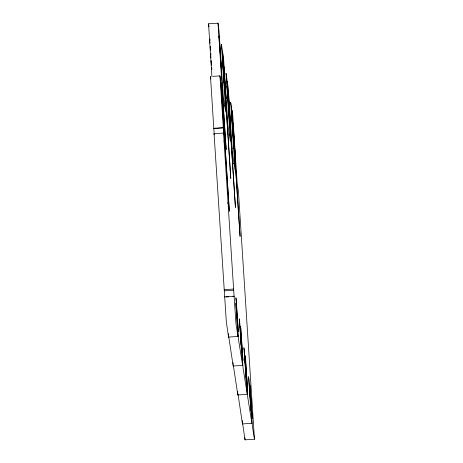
<?xml version="1.0" encoding="UTF-8"?>
<svg xmlns="http://www.w3.org/2000/svg" width="463" height="463" viewBox="0 0 463 463"><rect width="100%" height="100%" fill="white"/><g stroke="black" fill="none" stroke-linecap="round" stroke-linejoin="round"><path stroke-width="0.69" d="M211.909 76.569L208.541 23.798L218.015 23.179L219.028 30.871L223.253 96.437L225.753 112.069L221.395 44.286L222.252 49.888L230.8 178.515L222.645 52.105L223.664 59.825L227.889 125.392L230.389 141.03L226.031 73.241L226.847 78.403L235.435 207.47L227.281 81.06L228.3 88.78L232.524 154.347L235.025 169.985L230.667 102.201L231.471 107.225L240.071 236.425L231.917 110.015L232.756 115.368L237.16 183.302L238.41 191.121L254.459 439.231L244.996 439.85L242.647 423.489M218.009 23.15L226.158 149.561L222.066 89.672L221.059 82.75L221.198 85.661L229.341 211.255L220.903 83.791L219.954 75.851L223.704 134.212L223.519 133.055L214.056 133.674L226.32 321.837L228.543 337.081L238.005 336.439L235.875 303.23L238.451 339.257L242.641 365.423L233.173 366.013L228.739 336.624M228.543 337.081L228.519 336.352M233.184 366.013L233.167 365.579M254.459 439.231L252.347 425.989L249.788 390.095L251.913 423.332L247.722 397.167L245.147 361.14L247.277 394.378L237.82 394.968L237.791 394.262M242.641 365.423L240.511 332.185L243.087 368.212L247.277 394.378M251.907 423.304L242.456 423.923L242.444 423.489M212.858 76.343L219.96 75.874M223.994 105.877L225.348 105.79M210.896 78.999L210.491 76.47L213.79 128.263L223.253 127.643M213.79 128.263L213.837 128.552L223.299 127.933M228.635 134.837L229.984 134.745M224.034 141.053L225.429 141.25L224.08 141.342M233.271 163.792L234.619 163.699M227.264 203.037L228.612 202.944L228.566 202.655M224.144 289.659L233.607 289.039L235.98 323.776L238.005 336.462M224.329 290.816L233.792 290.197M226.089 297.009L228.791 296.835M232.843 296.569L234.197 296.476L234.151 296.187L224.688 296.806L224.734 297.096M208.547 23.769L208.605 24.105M219.705 44.35L219.751 44.639M223.079 65.393L223.125 65.682M224.341 73.304L224.393 73.6M232.351 123.303L232.397 123.592M233.618 131.22L233.665 131.509M220.602 61.168L220.648 61.457M223.97 82.211L224.017 82.501M225.238 90.123L225.284 90.412M233.242 140.121L233.288 140.411M234.509 148.033L234.556 148.328M222.842 90.152L222.888 90.441M232.119 148.067L232.166 148.357M236.755 177.022L236.801 177.312M208.651 24.412L209.044 26.871M209.965 43.233L209.693 39.453M230.018 169.915L230.065 170.205M239.29 227.831L239.342 228.12M211.14 61.787L211.186 62.077M211.545 68.067L211.822 69.809M214.056 133.674L214.137 134.183M214.184 134.473L214.242 134.831L214.219 134.438M236.634 306.072L236.68 306.361M240.002 327.11L240.048 327.399M241.269 335.027L241.316 335.316M249.273 385.025L249.32 385.314M250.541 392.937L250.587 393.226M236.61 311.535L236.657 311.825M241.246 340.49L241.292 340.78M250.518 398.4L250.564 398.689M237.525 322.89L237.571 323.18M240.893 343.928L240.939 344.217M242.161 351.845L242.207 352.135M250.17 401.838L250.217 402.127M251.438 409.755L251.484 410.044M237.808 394.968L233.375 365.579M242.444 423.923L237.97 393.955M244.858 437.738L244.996 439.85M223.519 133.055L233.607 289.039M209.884 38.979L209.976 40.374M210.335 46.369L210.428 47.764M210.787 53.343L210.879 54.744M211.284 61.023L211.377 62.418M211.736 67.592L211.828 68.993M210.19 46.722L210.416 50.212M210.642 53.702L210.914 57.892M211.093 60.682L211.365 65.277M213.837 128.552L214.19 134.05M242.276 420.491L242.392 422.493M237.641 391.536L237.756 393.538M232.999 362.581L233.12 364.584M228.363 333.626L228.485 335.629M219.346 38.36L218.976 36.045L221.378 69.768L219.346 38.36M222.715 59.403L222.344 57.082L224.746 90.806L222.715 59.403M223.982 67.314L223.612 64.999L226.013 98.723L223.982 67.314M227.35 88.358L226.98 86.043L229.382 119.761L227.35 88.358M228.618 96.269L228.247 93.954L230.649 127.678L228.618 96.269M231.992 117.313L231.616 114.998L234.018 148.721L231.992 117.313M233.259 125.224L232.883 122.909L235.285 156.633L233.259 125.224M236.275 300.082L235.899 297.761L238.3 331.485L236.275 300.082M239.643 321.119L239.273 318.804L241.674 352.528L239.643 321.119M240.91 329.037L240.54 326.716L242.942 360.44L240.91 329.037M244.279 350.074L243.908 347.759L246.31 381.483L244.279 350.074M245.546 357.992L245.176 355.677L247.578 389.395L245.546 357.992M248.915 379.029L248.544 376.714L250.946 410.438L248.915 379.029M250.182 386.946L249.812 384.631L252.213 418.355L250.182 386.946"/></g></svg>
